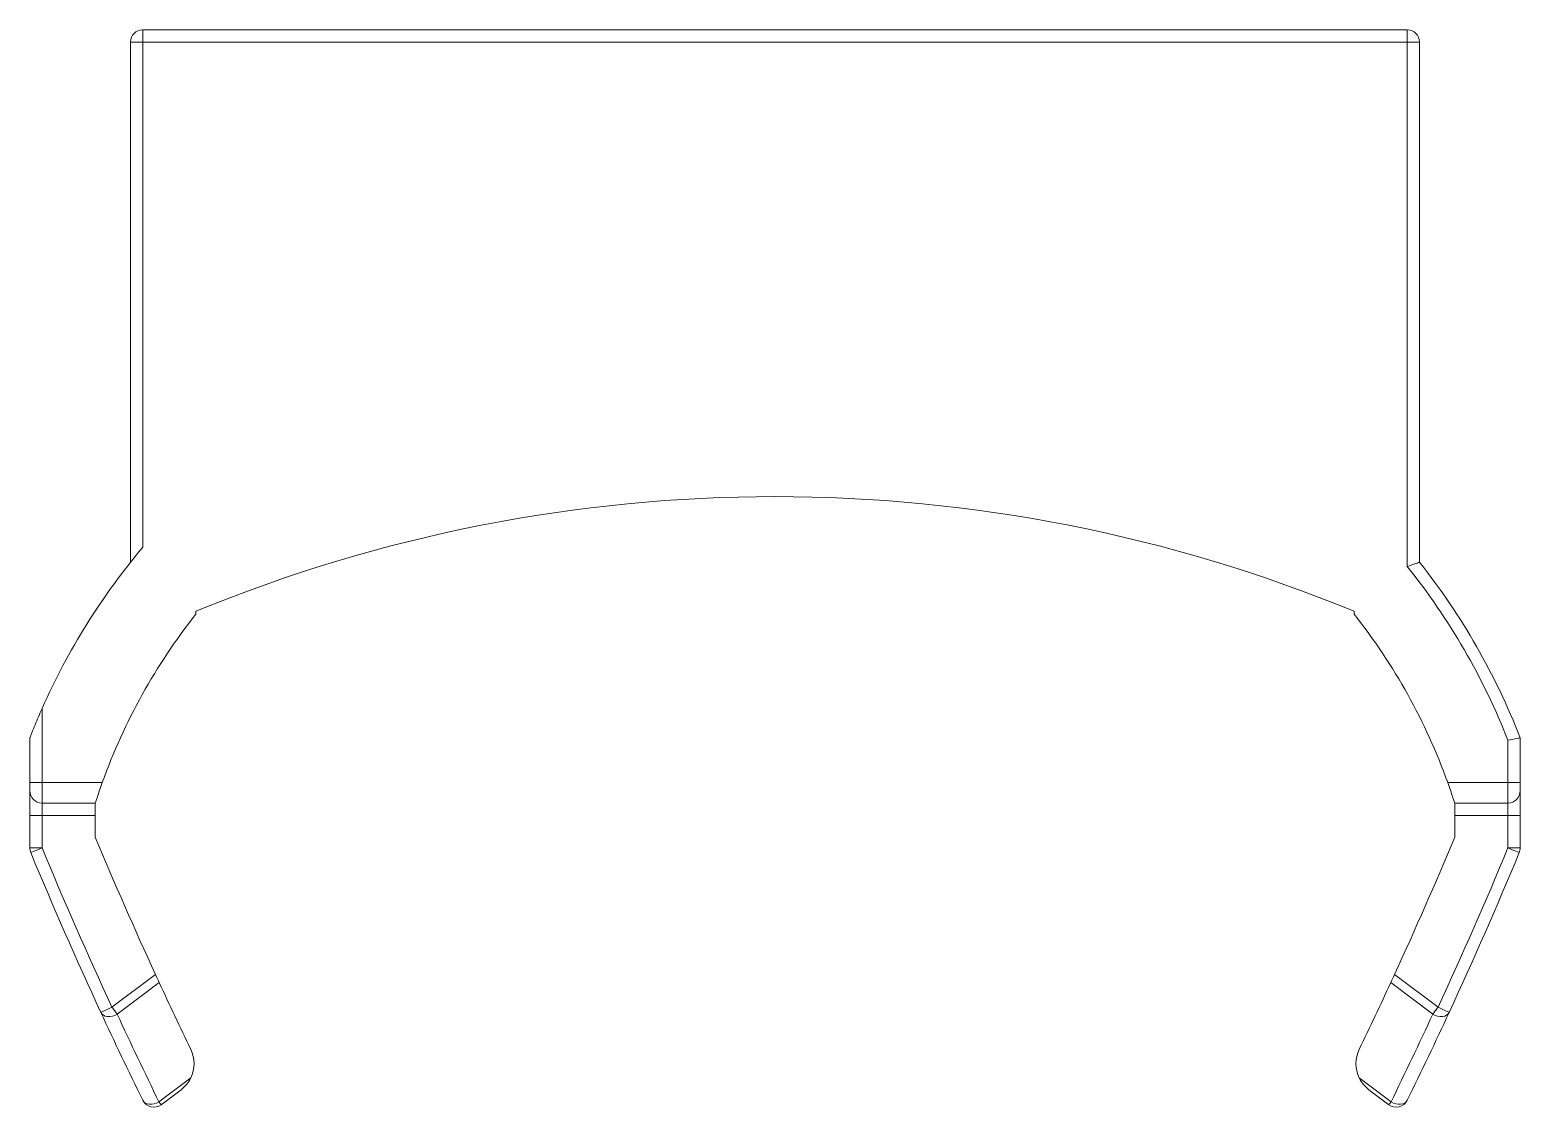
# Model space of a CAD drawing. Header units: inches. Extents: x -2.2 to 18.9, y 3.4 to 18.6.
# Drawn here: x -2.227 to -0.794, y 8.608 to 9.644 of the extents above; entities that cross this region are included whole.
import ezdxf

# ---------------------------------------------------------------- set-up
doc = ezdxf.new("R2010")
doc.units = ezdxf.units.IN
doc.header["$MEASUREMENT"] = 0
doc.layers.add('Honeycomb', color=7, linetype='Continuous')

msp = doc.modelspace()

# ---------------------------------------------------------------- linework, layer by layer
at = {"layer": 'Honeycomb', "color": 7, "linetype": 'Continuous', "lineweight": 15}
for p, q in [((-2.13069, 9.131573), (-2.13069, 9.631753)), ((-2.13069, 9.631753), (-2.118879, 9.631753)), ((-2.118879, 9.643564), (-0.902954, 9.643564)), ((-2.118879, 9.643564), (-2.118879, 9.631753)), ((-2.118879, 9.631753), (-2.118879, 9.146068)), ((-0.902954, 9.631753), (-2.118879, 9.631753)), ((-0.902954, 9.643564), (-0.902954, 9.631753)), ((-0.902954, 9.127444), (-0.902954, 9.631753)), ((-0.902954, 9.631753), (-0.891143, 9.631753)), ((-0.891143, 9.631753), (-0.891143, 9.131573)), ((-2.067698, 9.081722), (-2.067698, 9.084461)), ((-0.954135, 9.084461), (-0.954135, 9.081722)), ((-2.215641, 8.99108), (-2.215641, 8.91977)), ((-2.227452, 8.91977), (-2.227452, 8.962731)), ((-0.806192, 8.91977), (-0.806192, 8.960502)), ((-0.794381, 8.962731), (-0.794381, 8.91977)), ((-2.215641, 8.91977), (-2.227452, 8.91977)), ((-2.227452, 8.911896), (-2.227452, 8.91977)), ((-2.215641, 8.91977), (-2.215641, 8.900085)), ((-2.215641, 8.91977), (-2.157771, 8.91977)), ((-0.864063, 8.91977), (-0.806192, 8.91977)), ((-0.806192, 8.900085), (-0.806192, 8.91977)), ((-0.806192, 8.91977), (-0.794381, 8.91977)), ((-0.794381, 8.91977), (-0.794381, 8.911896)), ((-2.227452, 8.888274), (-2.227452, 8.911896)), ((-2.16446, 8.900085), (-2.215641, 8.900085)), ((-2.215641, 8.900085), (-2.215641, 8.888274)), ((-2.16446, 8.900085), (-2.16446, 8.888274)), ((-0.806192, 8.900085), (-0.857374, 8.900085)), ((-0.857374, 8.888274), (-0.857374, 8.900085)), ((-0.806192, 8.888274), (-0.806192, 8.900085)), ((-0.794381, 8.911896), (-0.794381, 8.888274)), ((-2.215641, 8.888274), (-2.227452, 8.888274)), ((-2.227452, 8.856948), (-2.227452, 8.888274)), ((-2.16446, 8.888274), (-2.215641, 8.888274)), ((-2.215641, 8.888274), (-2.215641, 8.856948)), ((-2.16446, 8.867184), (-2.16446, 8.888274)), ((-0.806192, 8.888274), (-0.857374, 8.888274)), ((-0.857374, 8.888274), (-0.857374, 8.867184)), ((-0.806192, 8.888274), (-0.794381, 8.888274)), ((-0.806192, 8.856948), (-0.806192, 8.888274)), ((-0.794381, 8.888274), (-0.794381, 8.856948)), ((-2.215641, 8.856948), (-2.227452, 8.856948)), ((-0.806192, 8.856948), (-0.794381, 8.856948)), ((-2.148433, 8.703783), (-2.106607, 8.735301)), ((-2.10303, 8.72754), (-2.143407, 8.697113)), ((-0.878427, 8.697113), (-0.918803, 8.72754)), ((-0.915226, 8.735301), (-0.873401, 8.703783)), ((-2.10324, 8.612803), (-2.07269, 8.635824)), ((-0.949144, 8.635824), (-0.918594, 8.612803)), ((-2.082069, 8.624425), (-2.101158, 8.610041)), ((-0.920676, 8.610041), (-0.939764, 8.624425))]:
    msp.add_line(p, q, dxfattribs=at)
at = {"layer": 'Honeycomb', "color": 7, "linetype": 'Continuous', "lineweight": 15, "flags": 128}
for points in [[(-2.226549, 8.852419), (-2.22634, 8.852506), (-2.225719, 8.852764), (-2.224711, 8.853183), (-2.223354, 8.853746), (-2.221701, 8.854432), (-2.219816, 8.855215), (-2.217769, 8.856065), (-2.215641, 8.856948)], [(-0.806192, 8.856948), (-0.804064, 8.856065), (-0.802018, 8.855215), (-0.800132, 8.854432), (-0.798479, 8.853746), (-0.797123, 8.853183), (-0.796115, 8.852764), (-0.795494, 8.852506), (-0.795284, 8.852419)], [(-2.159152, 8.698823), (-2.158946, 8.698918), (-2.158336, 8.6992), (-2.157345, 8.699659), (-2.156012, 8.700276), (-2.154388, 8.701027), (-2.152535, 8.701885), (-2.150524, 8.702816), (-2.148433, 8.703783)], [(-2.159152, 8.698823), (-2.158165, 8.697338), (-2.15673, 8.69615), (-2.154912, 8.695314), (-2.152797, 8.694868), (-2.15048, 8.694833), (-2.148069, 8.69521), (-2.145674, 8.695982), (-2.143407, 8.697113)], [(-2.143407, 8.697113), (-2.143924, 8.697799), (-2.144484, 8.698543), (-2.145082, 8.699337), (-2.145713, 8.700174), (-2.14637, 8.701045), (-2.147046, 8.701943), (-2.147737, 8.702859), (-2.148433, 8.703783)], [(-0.873401, 8.703783), (-0.874097, 8.702859), (-0.874787, 8.701943), (-0.875464, 8.701045), (-0.876121, 8.700174), (-0.876751, 8.699337), (-0.87735, 8.698543), (-0.87791, 8.697799), (-0.878427, 8.697113)], [(-0.878427, 8.697113), (-0.876159, 8.695982), (-0.873765, 8.69521), (-0.871354, 8.694833), (-0.869037, 8.694868), (-0.866921, 8.695314), (-0.865104, 8.69615), (-0.863669, 8.697338), (-0.862682, 8.698823)], [(-0.873401, 8.703783), (-0.871309, 8.702816), (-0.869299, 8.701885), (-0.867445, 8.701027), (-0.865821, 8.700276), (-0.864488, 8.699659), (-0.863498, 8.6992), (-0.862888, 8.698918), (-0.862682, 8.698823)], [(-2.118871, 8.614275), (-2.117861, 8.612821), (-2.116417, 8.611668), (-2.114604, 8.610868), (-2.112504, 8.610457), (-2.110213, 8.610455), (-2.107833, 8.61086), (-2.105473, 8.611655), (-2.10324, 8.612803)], [(-2.101158, 8.610041), (-2.101192, 8.610086), (-2.101294, 8.610222), (-2.101464, 8.610447), (-2.101699, 8.610759), (-2.101997, 8.611154), (-2.102356, 8.61163), (-2.102771, 8.612182), (-2.10324, 8.612803)], [(-0.918594, 8.612803), (-0.919063, 8.612182), (-0.919478, 8.61163), (-0.919837, 8.611154), (-0.920135, 8.610759), (-0.92037, 8.610447), (-0.920539, 8.610222), (-0.920642, 8.610086), (-0.920676, 8.610041)], [(-0.918594, 8.612803), (-0.91636, 8.611655), (-0.914001, 8.61086), (-0.911621, 8.610455), (-0.90933, 8.610457), (-0.90723, 8.610868), (-0.905417, 8.611668), (-0.903973, 8.612821), (-0.902962, 8.614275)]]:
    msp.add_lwpolyline(points, dxfattribs=at)
at = {"layer": 'Honeycomb', "color": 7, "linetype": 'Continuous', "lineweight": 15}
for centre, radius, start, end in [((-2.118879, 9.631753), 0.011811, 90, 180), ((-0.902954, 9.631753), 0.011811, 0, 90), ((-1.510917, 7.734115), 1.46063, 67.592418, 112.407582), ((-1.616967, 8.725015), 0.655135, 140.00686, 156.038555), ((-1.404867, 8.725015), 0.655135, 21.275364, 38.357888), ((-1.404867, 8.725015), 0.643324, 21.472073, 38.722308), ((-1.616967, 8.725015), 0.574803, 141.642112, 160.194998), ((-1.404867, 8.725015), 0.574803, 19.805002, 38.357888), ((-2.215641, 8.911896), 0.011811, 180, 270), ((-0.806192, 8.911896), 0.011811, 270, 0), ((-2.215641, 8.856948), 0.011811, 180, 202.547673), ((1.653133, 10.46322), 4.188976, 202.547673, 204.835587), ((1.653133, 10.46322), 4.137795, 202.688532, 204.682777), ((-4.674967, 10.46322), 4.137795, 335.317223, 337.311468), ((-4.674967, 10.46322), 4.188976, 335.164413, 337.452327), ((-0.806192, 8.856948), 0.011811, 337.452327, 0), ((1.653133, 10.46322), 4.200787, 202.547673, 204.835587), ((-4.674967, 10.46322), 4.200787, 335.164413, 337.452327), ((1.653133, 10.46322), 4.137795, 204.80112, 205.785286), ((-4.674967, 10.46322), 4.137795, 334.214714, 335.19888), ((1.653133, 10.46322), 4.200787, 204.835587, 206.112974), ((-4.674967, 10.46322), 4.200787, 333.887026, 335.164413), ((1.658159, 10.45655), 4.188976, 204.835587, 206.112974), ((-4.679993, 10.45655), 4.188976, 333.887026, 335.164413), ((-2.101024, 8.649579), 0.031496, 334.106007, 25.785286), ((-0.92081, 8.649579), 0.031496, 154.214714, 205.893993), ((-2.108266, 8.619473), 0.011811, 206.112974, 307), ((-0.913568, 8.619473), 0.011811, 233, 333.887026)]:
    msp.add_arc(centre, radius, start, end, dxfattribs=at)
for points, knots in [([(-0.891143, 9.131573), (-0.891143, 9.131573), (-0.892516, 9.131096), (-0.896927, 9.129557), (-0.899966, 9.128494), (-0.902954, 9.127444)], [0, 0, 0, 0, 0.5, 0.5, 1, 1, 1, 1]), ([(-2.227452, 8.962731), (-2.227452, 8.962731), (-2.227158, 8.963488), (-2.226415, 8.965381), (-2.225961, 8.966529), (-2.224547, 8.970076), (-2.223509, 8.972636), (-2.220278, 8.980453), (-2.218013, 8.985743), (-2.215641, 8.99108)], [0, 0, 0, 0, 0.125, 0.125, 0.25, 0.25, 0.5, 0.5, 1, 1, 1, 1]), ([(-0.794381, 8.962731), (-0.794381, 8.962731), (-0.795689, 8.962486), (-0.80006, 8.961663), (-0.803144, 8.96108), (-0.806192, 8.960502)], [0, 0, 0, 0, 0.5, 0.5, 1, 1, 1, 1]), ([(-2.157771, 8.91977), (-2.159582, 8.914739), (-2.161284, 8.909766), (-2.163742, 8.902359), (-2.16446, 8.900085), (-2.16446, 8.900085)], [0, 0, 0, 0, 0.5, 0.5, 1, 1, 1, 1]), ([(-0.857374, 8.900085), (-0.857374, 8.900085), (-0.858096, 8.902369), (-0.860539, 8.909734), (-0.862253, 8.914743), (-0.864063, 8.91977)], [0, 0, 0, 0, 0.5, 0.5, 1, 1, 1, 1]), ([(-2.07269, 8.635824), (-2.073831, 8.633474), (-2.075198, 8.631383), (-2.078338, 8.627593), (-2.08014, 8.625878), (-2.082069, 8.624425)], [0, 0, 0, 0, 0.5, 0.5, 1, 1, 1, 1]), ([(-0.949144, 8.635824), (-0.948003, 8.633474), (-0.946636, 8.631383), (-0.943496, 8.627593), (-0.941693, 8.625878), (-0.939764, 8.624425)], [0, 0, 0, 0, 0.5, 0.5, 1, 1, 1, 1])]:
    msp.add_open_spline(points, degree=3, knots=knots, dxfattribs=at)
for points in [[(-2.106607, 8.735301), (-2.10528, 8.732414), (-2.103984, 8.729603), (-2.10303, 8.72754)], [(-0.918803, 8.72754), (-0.91785, 8.729603), (-0.916553, 8.732415), (-0.915226, 8.735301)]]:
    msp.add_open_spline(points, degree=3, dxfattribs=at)

doc.saveas('drawing.dxf')
